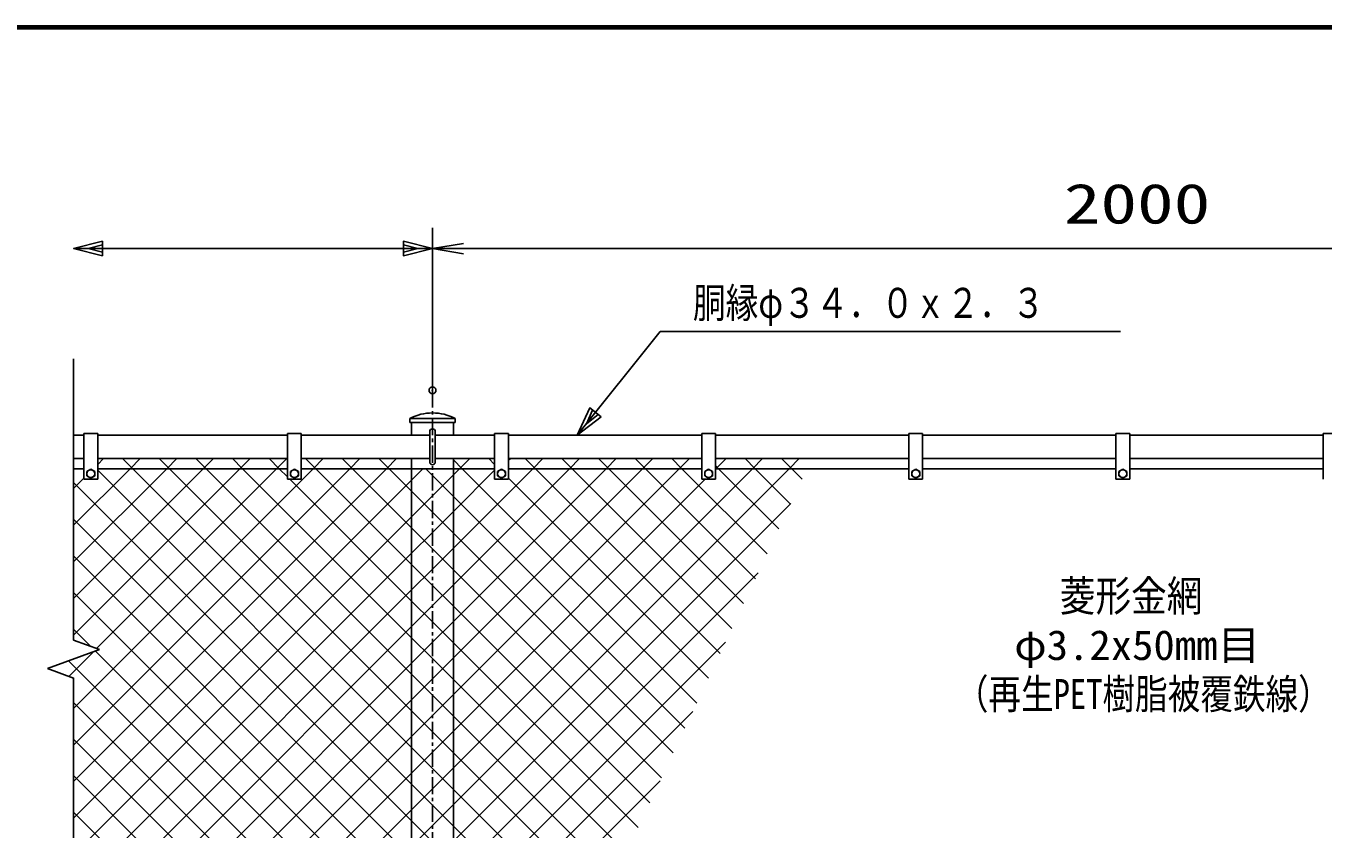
# Model space of a CAD drawing. Units: millimetres, scale not verified. Extents: x -4425 to 4425, y -3150 to 3150.
# Drawn here: x -3173 to -1294, y 1762 to 2925 of the extents above; entities that cross this region are included whole.
import ezdxf
from ezdxf.enums import TextEntityAlignment as Align

# ---------------------------------------------------------------- set-up
doc = ezdxf.new("R2010")
doc.units = ezdxf.units.MM
doc.header["$LTSCALE"] = 20
doc.header["$PDMODE"] = 32
doc.header["$PDSIZE"] = 10
doc.linetypes.add('USER1', pattern=[2, 1.25, -0.25, 0.25, -0.25])
for name, color, linetype, lineweight in [('0-0_1', 7, 'Continuous', 25), ('0-1_0', 7, 'Continuous', 25), ('0-3_EXTCNT-L', 4, 'Continuous', 25), ('0-4_WAKU', 7, 'Continuous', 25)]:
    doc.layers.add(name, color=color, linetype=linetype, lineweight=lineweight)
doc.layers.add('0-2_DEFPOINTS', color=7, linetype='Continuous')
doc.styles.add('ＭＳ ゴシック', font='')
doc.styles.get('ＭＳ ゴシック').set_extended_font_data('MS Gothic')

# ---------------------------------------------------------------- blocks, each defined once
blk = doc.blocks.new('DARROWS')
at = {"layer": '0-1_0', "color": 2}
blk.add_line((0, 0), (-19.982, 0), dxfattribs=at)
blk.add_lwpolyline([(-20, -3.333), (0, 0), (-20, 3.333)], dxfattribs=at)

msp = doc.modelspace()

# ---------------------------------------------------------------- linework, layer by layer
at = {"layer": '0-0_1', "color": 4}
for p, q in [((-2583.61, 2427.42), (-2583.61, 2617.66)), ((-3103.61, 2442.86), (-3103.61, 2035.53)), ((-2473.61, 2296.09), (-2470.8, 2298.66)), ((-3066.02, 2021.85), (-3103.61, 2035.53)), ((-3141.19, 1994.48), (-3066.02, 2021.85))]:
    msp.add_line(p, q, dxfattribs=at)
at = {"layer": '0-0_1'}
for p, q in [((-2583.61, 2397.42), (-2583.61, 2427.42)), ((-2550.61, 2356.66), (-2616.61, 2356.66)), ((-2616.61, 2356.66), (-2616.61, 2350.66)), ((-2550.61, 2350.66), (-2616.61, 2350.66)), ((-2613.91, 2350.66), (-2613.91, 2332.66)), ((-2553.31, 2350.66), (-2553.31, 2332.66)), ((-2550.61, 2356.66), (-2550.61, 2350.66)), ((-3088.61, 2332.66), (-3103.61, 2332.66)), ((-3088.61, 2334.66), (-3088.61, 2268.66)), ((-3068.61, 2334.66), (-3088.61, 2334.66)), ((-3068.61, 2334.66), (-3068.61, 2268.66)), ((-2793.61, 2332.66), (-3068.61, 2332.66)), ((-2793.61, 2334.66), (-2793.61, 2268.66)), ((-2773.61, 2334.66), (-2793.61, 2334.66)), ((-2773.61, 2334.66), (-2773.61, 2268.66)), ((-2587.61, 2332.66), (-2773.61, 2332.66)), ((-2587.61, 2337.66), (-2587.61, 2293.66)), ((-2579.61, 2337.66), (-2579.61, 2293.66)), ((-2493.61, 2332.66), (-2579.61, 2332.66)), ((-2493.61, 2334.66), (-2493.61, 2268.66)), ((-2473.61, 2334.66), (-2493.61, 2334.66)), ((-2473.61, 2334.66), (-2473.61, 2268.66)), ((-2193.61, 2332.66), (-2473.61, 2332.66)), ((-2193.61, 2334.66), (-2193.61, 2268.66)), ((-2173.61, 2334.66), (-2193.61, 2334.66)), ((-2173.61, 2334.66), (-2173.61, 2268.66)), ((-1893.61, 2332.66), (-2173.61, 2332.66)), ((-1893.61, 2334.66), (-1893.61, 2268.66)), ((-1873.61, 2334.66), (-1893.61, 2334.66)), ((-1873.61, 2334.66), (-1873.61, 2268.66)), ((-1593.61, 2332.66), (-1873.61, 2332.66)), ((-1593.61, 2334.66), (-1593.61, 2268.66)), ((-1573.61, 2334.66), (-1593.61, 2334.66)), ((-1573.61, 2334.66), (-1573.61, 2268.66)), ((-1293.61, 2332.66), (-1573.61, 2332.66)), ((-1293.61, 2334.66), (-1293.61, 2268.66)), ((-1273.61, 2334.66), (-1293.61, 2334.66)), ((-3088.61, 2298.66), (-3103.61, 2298.66)), ((-2793.61, 2298.66), (-3068.61, 2298.66)), ((-2587.61, 2298.66), (-2773.61, 2298.66)), ((-2613.91, 2298.66), (-2613.91, 596.66)), ((-2493.61, 2298.66), (-2579.61, 2298.66)), ((-2553.31, 2298.66), (-2553.31, 596.66)), ((-2193.61, 2298.66), (-2473.61, 2298.66)), ((-1893.61, 2298.66), (-2173.61, 2298.66)), ((-1593.61, 2298.66), (-1873.61, 2298.66)), ((-1293.61, 2298.66), (-1573.61, 2298.66)), ((-3088.61, 2283.91), (-3103.61, 2283.91)), ((-3078.61, 2283.28), (-3084.32, 2279.98)), ((-3084.32, 2279.98), (-3084.32, 2273.37)), ((-3072.89, 2279.98), (-3078.61, 2283.28)), ((-2793.61, 2283.91), (-3068.61, 2283.91)), ((-2783.61, 2283.28), (-2789.32, 2279.98)), ((-2789.32, 2279.98), (-2789.32, 2273.37)), ((-2777.89, 2279.98), (-2783.61, 2283.28)), ((-2493.61, 2283.91), (-2773.61, 2283.91)), ((-2483.61, 2283.28), (-2489.32, 2279.98)), ((-2489.32, 2279.98), (-2489.32, 2273.37)), ((-2477.89, 2279.98), (-2483.61, 2283.28)), ((-2193.61, 2283.91), (-2473.61, 2283.91)), ((-2183.61, 2283.28), (-2189.32, 2279.98)), ((-2189.32, 2279.98), (-2189.32, 2273.37)), ((-2177.89, 2279.98), (-2183.61, 2283.28)), ((-1893.61, 2283.91), (-2173.61, 2283.91)), ((-1883.61, 2283.28), (-1889.32, 2279.98)), ((-1889.32, 2279.98), (-1889.32, 2273.37)), ((-1877.89, 2279.98), (-1883.61, 2283.28)), ((-1593.61, 2283.91), (-1873.61, 2283.91)), ((-1583.61, 2283.28), (-1589.32, 2279.98)), ((-1589.32, 2279.98), (-1589.32, 2273.37)), ((-1577.89, 2279.98), (-1583.61, 2283.28)), ((-1293.61, 2283.91), (-1573.61, 2283.91)), ((-3068.61, 2268.66), (-3088.61, 2268.66)), ((-2773.61, 2268.66), (-2793.61, 2268.66)), ((-2473.61, 2268.66), (-2493.61, 2268.66)), ((-2173.61, 2268.66), (-2193.61, 2268.66)), ((-1873.61, 2268.66), (-1893.61, 2268.66)), ((-1573.61, 2268.66), (-1593.61, 2268.66))]:
    msp.add_line(p, q, dxfattribs=at)
at = {"layer": '0-0_1', "color": 4, "linetype": 'USER1'}
msp.add_line((-2583.61, 2397.42), (-2583.61, 162.95), dxfattribs=at)
at = {"layer": '0-0_1', "color": 4}
for points in [[(-3061.61, 2592.16), (-3103.61, 2602.66), (-3061.61, 2613.16)], [(-2339.37, 2358.87), (-2373.83, 2332.66), (-2355.76, 2372)]]:
    msp.add_lwpolyline(points, close=True, dxfattribs=at)
for points in [[(-3103.61, 2602.66), (-2583.61, 2602.66), (-2625.61, 2592.16), (-2625.61, 2613.16), (-2583.61, 2602.66)], [(-3061.61, 2597.41), (-3082.61, 2602.66), (-3061.61, 2607.91)], [(-2625.61, 2607.91), (-2604.61, 2602.66), (-2625.61, 2597.41)], [(-2373.83, 2332.66), (-2253.61, 2482.66), (-1586.86, 2482.66)], [(-2343.47, 2362.15), (-2360.7, 2349.05), (-2351.66, 2368.72)], [(-3141.19, 1994.48), (-3103.61, 1980.8), (-3103.6, 899.53)]]:
    msp.add_lwpolyline(points, dxfattribs=at)
at = {"layer": '0-0_1'}
for points in [[(-3084.32, 2273.37), (-3078.61, 2270.07), (-3072.89, 2273.37), (-3072.89, 2279.98)], [(-2789.32, 2273.37), (-2783.61, 2270.07), (-2777.89, 2273.37), (-2777.89, 2279.98)], [(-2489.32, 2273.37), (-2483.61, 2270.07), (-2477.89, 2273.37), (-2477.89, 2279.98)], [(-2189.32, 2273.37), (-2183.61, 2270.07), (-2177.89, 2273.37), (-2177.89, 2279.98)], [(-1889.32, 2273.37), (-1883.61, 2270.07), (-1877.89, 2273.37), (-1877.89, 2279.98)], [(-1589.32, 2273.37), (-1583.61, 2270.07), (-1577.89, 2273.37), (-1577.89, 2279.98)]]:
    msp.add_lwpolyline(points, dxfattribs=at)
for centre in [(-3078.61, 2276.68), (-2783.61, 2276.68), (-2483.61, 2276.68), (-2183.61, 2276.68), (-1883.61, 2276.68), (-1583.61, 2276.68)]:
    msp.add_circle(centre, 5.72, dxfattribs=at)
for centre, radius, start, end in [((-2583.6, 2292.6), 72.06, 62.74764, 117.25349), ((-2583.61, 2337.66), 4, 0, 180), ((-2583.61, 2293.66), 4, 180, 0)]:
    msp.add_arc(centre, radius, start, end, dxfattribs=at)
at = {"layer": '0-1_0', "color": 1}
msp.add_line((-2583.61, 2427.42), (-2583.61, 2632.66), dxfattribs=at)
at = {"layer": '0-1_0', "color": 2}
msp.add_line((-2538.61, 2602.66), (-628.61, 2602.66), dxfattribs=at)
at = {"layer": '0-2_DEFPOINTS'}
msp.add_point((-2583.61, 2397.42), dxfattribs=at)
at = {"layer": '0-3_EXTCNT-L'}
for p, q in [((-3068.61, 2290.02), (-3059.96, 2298.66)), ((-3017.74, 2283.91), (-3032.49, 2298.66)), ((-3021.68, 2283.91), (-3006.93, 2298.66)), ((-2964.71, 2283.91), (-2979.46, 2298.66)), ((-2968.65, 2283.91), (-2953.9, 2298.66)), ((-2911.68, 2283.91), (-2926.43, 2298.66)), ((-2915.62, 2283.91), (-2900.87, 2298.66)), ((-2858.65, 2283.91), (-2873.4, 2298.66)), ((-2862.58, 2283.91), (-2847.83, 2298.66)), ((-2752.58, 2283.91), (-2767.33, 2298.66)), ((-2756.52, 2283.91), (-2741.77, 2298.66)), ((-2699.55, 2283.91), (-2714.3, 2298.66)), ((-2703.48, 2283.91), (-2688.73, 2298.66)), ((-2646.51, 2283.91), (-2661.26, 2298.66)), ((-2650.45, 2283.91), (-2635.7, 2298.66)), ((-2493.61, 2290.11), (-2502.16, 2298.66)), ((-2434.38, 2283.91), (-2449.13, 2298.66)), ((-2438.32, 2283.91), (-2423.57, 2298.66)), ((-2381.35, 2283.91), (-2396.1, 2298.66)), ((-2385.29, 2283.91), (-2370.54, 2298.66)), ((-2328.32, 2283.91), (-2343.07, 2298.66)), ((-2332.25, 2283.91), (-2317.5, 2298.66)), ((-2275.28, 2283.91), (-2290.03, 2298.66)), ((-2279.22, 2283.91), (-2264.47, 2298.66)), ((-2222.25, 2283.91), (-2237, 2298.66)), ((-2226.19, 2283.91), (-2211.44, 2298.66)), ((-2116.18, 2283.91), (-2130.93, 2298.66)), ((-2063.15, 2283.91), (-2077.9, 2298.66)), ((-3103.61, 2201.99), (-3021.68, 2283.91)), ((-3103.61, 2148.96), (-2968.65, 2283.91)), ((-3103.61, 2095.93), (-2915.62, 2283.91)), ((-3103.61, 2042.89), (-2862.58, 2283.91)), ((-3103.61, 1936.83), (-2756.52, 2283.91)), ((-3103.61, 1883.79), (-2703.48, 2283.91)), ((-3103.61, 1830.76), (-2650.45, 2283.91)), ((-2613.91, 1880.08), (-3017.74, 2283.91)), ((-2613.91, 1933.11), (-2964.71, 2283.91)), ((-2613.91, 1986.14), (-2911.68, 2283.91)), ((-2613.91, 2039.17), (-2858.65, 2283.91)), ((-2613.91, 2145.24), (-2752.58, 2283.91)), ((-2613.91, 2198.27), (-2699.55, 2283.91)), ((-2613.91, 2251.31), (-2646.51, 2283.91)), ((-2553.31, 2168.93), (-2438.32, 2283.91)), ((-2553.31, 2115.89), (-2385.29, 2283.91)), ((-2553.31, 2062.86), (-2332.25, 2283.91)), ((-2553.31, 2009.83), (-2279.22, 2283.91)), ((-2553.31, 1956.8), (-2226.19, 2283.91)), ((-2166.88, 2016.41), (-2434.38, 2283.91)), ((-2149.89, 2052.46), (-2381.35, 2283.91)), ((-2132.9, 2088.5), (-2328.32, 2283.91)), ((-2115.92, 2124.55), (-2275.28, 2283.91)), ((-2098.93, 2160.59), (-2222.25, 2283.91)), ((-2064.95, 2232.68), (-2116.18, 2283.91)), ((-2047.96, 2268.72), (-2063.15, 2283.91)), ((-3103.61, 2255.02), (-3088.61, 2270.02)), ((-2183.87, 1980.37), (-2473.61, 2270.11)), ((-2583.61, 2221.01), (-2613.91, 2251.31)), ((-2553.31, 2190.71), (-2583.61, 2221.01)), ((-2635.59, 1742.66), (-3103.61, 2210.68)), ((-2583.61, 2167.97), (-2613.91, 2198.27)), ((-2234.83, 1872.24), (-2553.31, 2190.71)), ((-2583.61, 2138.63), (-2553.31, 2168.93)), ((-2553.31, 2137.67), (-2583.61, 2167.97)), ((-2688.63, 1742.66), (-3103.61, 2157.64)), ((-2583.61, 2114.94), (-2613.91, 2145.24)), ((-2613.91, 2108.33), (-2583.61, 2138.63)), ((-2251.82, 1836.19), (-2553.31, 2137.67)), ((-2502.27, 1742.66), (-2111.93, 2133.01)), ((-2741.66, 1742.66), (-3103.61, 2104.61)), ((-2979.57, 1742.66), (-2613.91, 2108.33)), ((-2583.61, 2085.6), (-2553.31, 2115.89)), ((-2553.31, 2084.64), (-2583.61, 2114.94)), ((-2613.91, 2055.3), (-2583.61, 2085.6)), ((-2268.81, 1800.15), (-2553.31, 2084.64)), ((-3078.37, 2026.34), (-3103.61, 2051.58)), ((-2926.54, 1742.66), (-2613.91, 2055.3)), ((-2583.61, 2032.56), (-2553.31, 2062.86)), ((-2583.61, 2008.87), (-2613.91, 2039.17)), ((-2613.91, 2002.26), (-2583.61, 2032.56)), ((-2449.24, 1742.66), (-2159.21, 2032.7)), ((-3110.25, 1983.22), (-3074.82, 2018.64)), ((-2873.5, 1742.66), (-2613.91, 2002.26)), ((-2583.61, 1979.53), (-2553.31, 2009.83)), ((-2553.31, 1978.57), (-2583.61, 2008.87)), ((-2583.61, 1955.84), (-2613.91, 1986.14)), ((-2613.91, 1949.23), (-2583.61, 1979.53)), ((-2317.4, 1742.66), (-2553.31, 1978.57)), ((-2583.61, 1926.5), (-2553.31, 1956.8)), ((-2553.31, 1925.54), (-2583.61, 1955.84)), ((-2900.76, 1742.66), (-3103.61, 1945.51)), ((-2820.47, 1742.66), (-2613.91, 1949.23)), ((-2583.61, 1902.81), (-2613.91, 1933.11)), ((-2613.91, 1896.2), (-2583.61, 1926.5)), ((-2370.43, 1742.66), (-2553.31, 1925.54)), ((-2396.21, 1742.66), (-2206.48, 1932.39)), ((-2553.31, 1872.51), (-2583.61, 1902.81)), ((-2953.79, 1742.66), (-3103.61, 1892.48)), ((-2767.44, 1742.66), (-2613.91, 1896.2)), ((-2583.61, 1849.78), (-2613.91, 1880.08)), ((-2423.46, 1742.66), (-2553.31, 1872.51)), ((-2553.31, 1819.48), (-2583.61, 1849.78)), ((-3006.82, 1742.66), (-3103.61, 1839.44)), ((-2343.17, 1742.66), (-2253.76, 1832.07)), ((-2476.49, 1742.66), (-2553.31, 1819.48)), ((-3059.86, 1742.66), (-3103.61, 1786.41))]:
    msp.add_line(p, q, dxfattribs=at)
for points in [[(-3103.61, 1724.69), (-3085.64, 1742.66), (-2613.91, 2214.39), (-2583.61, 2244.69), (-2553.31, 2274.99), (-2544.38, 2283.91), (-2529.63, 2298.66)], [(-3103.6, 1300.43), (-2661.37, 1742.66), (-2613.91, 1790.13), (-2583.61, 1820.43), (-2553.31, 1850.73), (-2120.12, 2283.91), (-2105.37, 2298.66)], [(-3103.6, 1247.4), (-2613.91, 1737.1), (-2608.34, 1742.66), (-2583.61, 1767.4), (-2553.31, 1797.7), (-2067.09, 2283.91), (-2052.34, 2298.66)], [(-3070.12, 2023.34), (-2809.55, 2283.91), (-2794.8, 2298.66)], [(-2793.61, 2271.91), (-2805.61, 2283.91), (-2820.36, 2298.66)], [(-2200.86, 1944.32), (-2540.45, 2283.91), (-2553.31, 2296.77)], [(-2173.61, 2283.46), (-2173.15, 2283.91), (-2158.4, 2298.66)], [(-3103.61, 1777.73), (-2613.91, 2267.43), (-2597.42, 2283.91)], [(-3103.61, 1671.66), (-3032.6, 1742.66), (-2613.91, 2161.36), (-2583.61, 2191.66), (-2553.31, 2221.96), (-2493.61, 2281.66)], [(-2370.74, 1583.88), (-2529.53, 1742.66), (-2553.31, 1766.44), (-2583.61, 1796.74), (-2613.91, 1827.04), (-3068.61, 2281.74)], [(-2217.85, 1908.28), (-2553.31, 2243.74), (-2583.61, 2274.04), (-2593.48, 2283.91)], [(-2081.94, 2196.64), (-2169.22, 2283.91), (-2173.61, 2288.3)], [(-2586.3, 1746.41), (-2613.91, 1774.01), (-3103.61, 2263.71)], [(-3103.6, 1353.46), (-2714.4, 1742.66), (-2613.91, 1843.16), (-2583.61, 1873.46), (-2553.31, 1903.76), (-2188.4, 2268.66)], [(-2285.8, 1764.1), (-2553.31, 2031.61), (-2583.61, 2061.91), (-2613.91, 2092.21), (-2790.36, 2268.66)], [(-3103.6, 1194.36), (-2613.91, 1684.06), (-2583.61, 1714.36), (-2555.31, 1742.66), (-2553.31, 1744.66), (-2064.65, 2233.32)], [(-2455.69, 1403.66), (-2553.31, 1501.28), (-2583.61, 1531.58), (-2613.91, 1561.88), (-2794.69, 1742.66), (-3071.78, 2019.75)], [(-2472.67, 1367.61), (-2553.31, 1448.24), (-2583.61, 1478.54), (-2613.91, 1508.84), (-2847.73, 1742.66), (-3110.66, 2005.6)]]:
    msp.add_lwpolyline(points, dxfattribs=at)
at = {"layer": '0-4_WAKU'}
msp.add_line((-4048.09, 2923), (4197.91, 2923), dxfattribs=at)
msp.add_lwpolyline([(-4050.09, 2925), (4199.91, 2925), (4199.91, -2925), (-4050.09, -2925)], close=True, dxfattribs=at)
msp.add_lwpolyline([(-4046.09, -2921), (-4046.09, 2921), (4195.91, 2921)], dxfattribs=at)

# ---------------------------------------------------------------- block references
at = {"layer": '0-1_0', "xscale": 2.25, "yscale": 2.25, "rotation": 180}
msp.add_blockref('DARROWS', (-2583.61, 2602.66), dxfattribs=at)

# ---------------------------------------------------------------- texts
at = {"layer": '0-0_1', "color": 4, "style": 'ＭＳ ゴシック'}
for s, height, width, p in [('胴縁φ３４．０ｘ２．３', 43.41, 0.8, (-2206.36, 2489.32)), ('菱形金網', 44.57, 0.85, (-1674.98, 2064.06))]:
    msp.add_text(s, height=height, dxfattribs=dict(at, width=width)).set_placement(p, align=Align.BOTTOM_LEFT)
at = {"layer": '0-1_0', "color": 3, "style": 'ＭＳ ゴシック', "width": 1.35}
msp.add_text('2000', height=57.77, dxfattribs=at).set_placement((-1669.11, 2621.56), align=Align.BOTTOM_LEFT)
at = {"layer": '0-3_EXTCNT-L', "style": 'ＭＳ ゴシック'}
for s, width, p in [('φ3.2x50mm目', 1.05, (-1740.93, 1993.88)), ('（再生PET樹脂被覆鉄線）', 0.8, (-1825.58, 1923))]:
    msp.add_text(s, height=43.3, dxfattribs=dict(at, width=width)).set_placement(p, align=Align.BOTTOM_LEFT)

doc.saveas('drawing.dxf')
